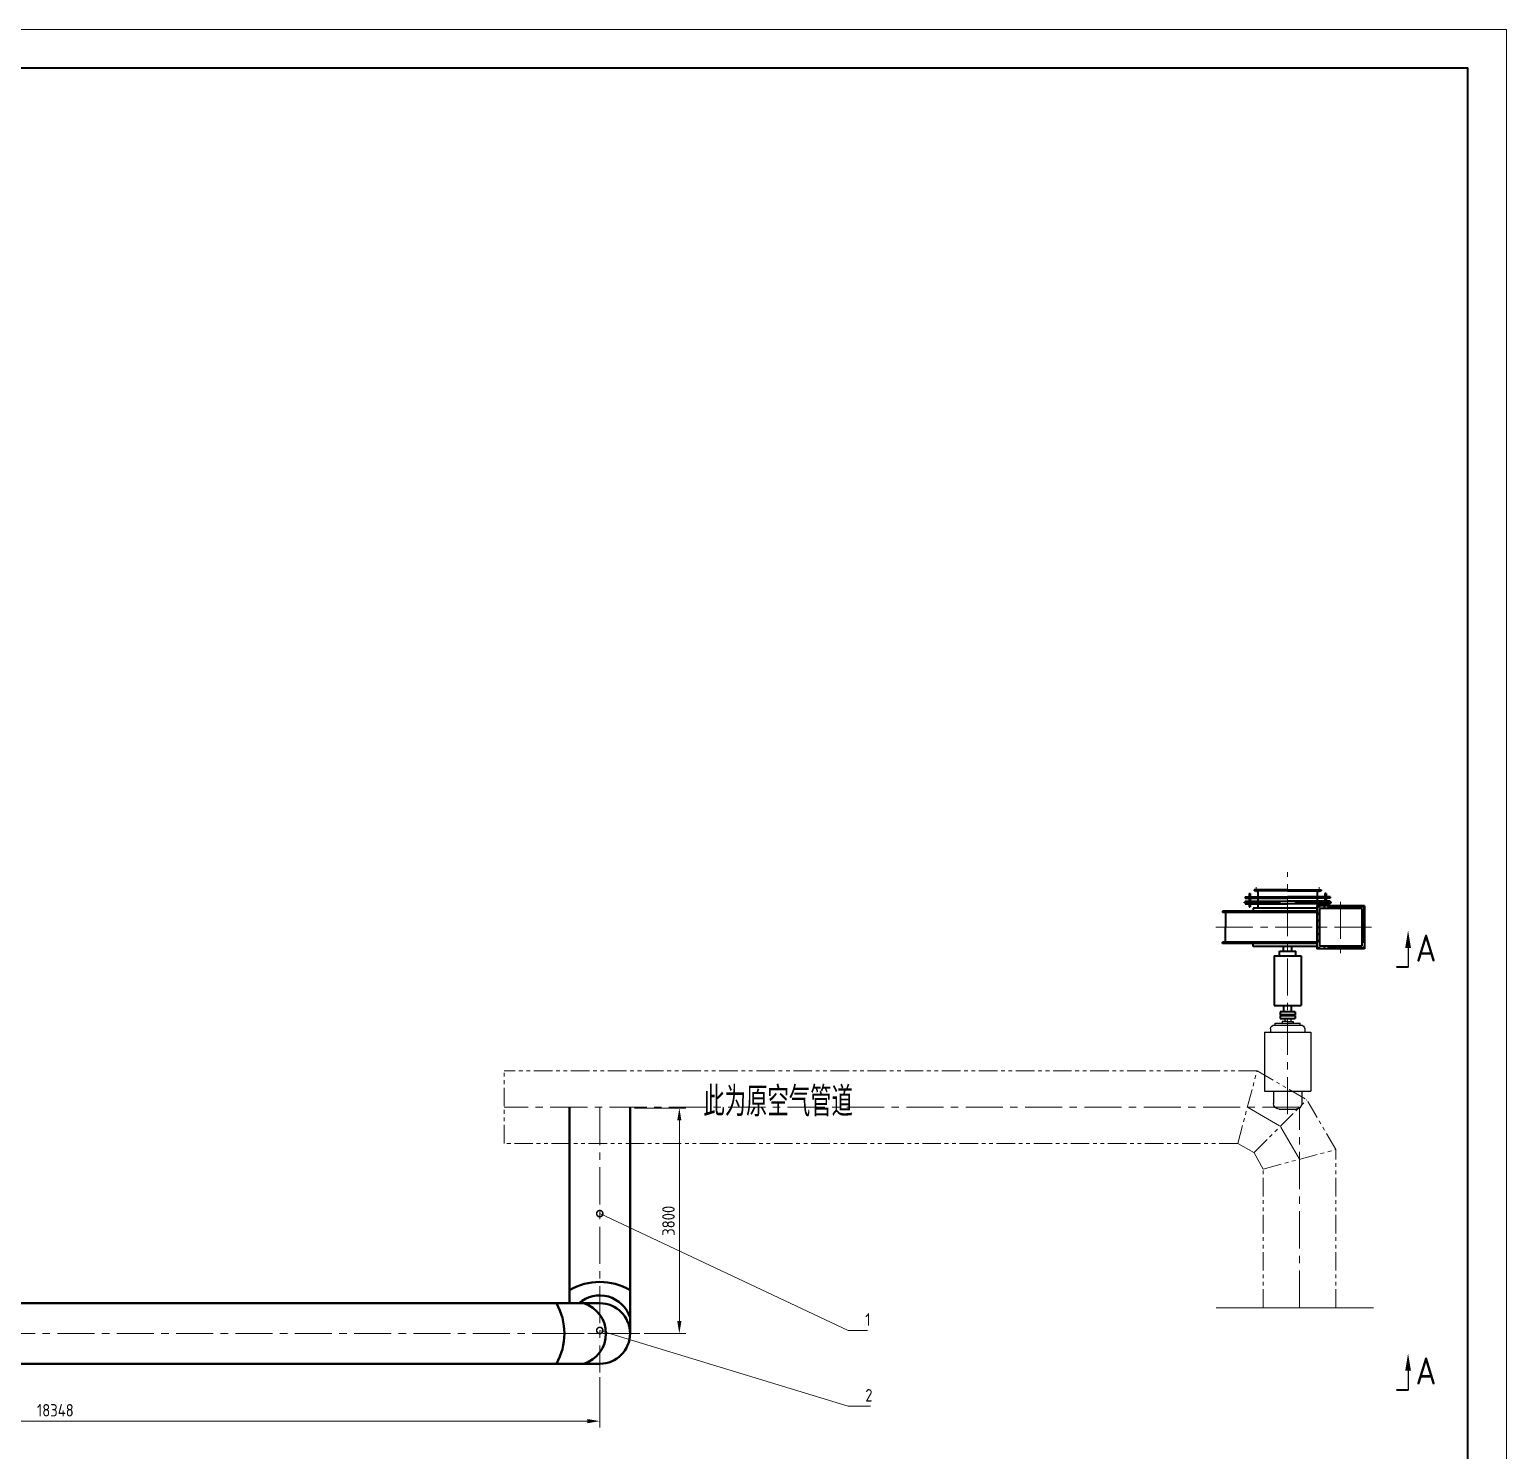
# Model space of a CAD drawing. Header units: millimetres. Extents: x 188205 to 604756, y -401673 to 15123.
# Drawn here: x 372487 to 397374, y -364616 to -340676 of the extents above; entities that cross this region are included whole.
import ezdxf

# ---------------------------------------------------------------- set-up
doc = ezdxf.new("R2010")
doc.units = ezdxf.units.MM
doc.header["$LTSCALE"] = 500
doc.linetypes.add('CENTER', pattern=[2, 1.25, -0.25, 0.25, -0.25])
doc.linetypes.add('PHANTOM2', pattern=[1.25, 0.625, -0.125, 0.125, -0.125, 0.125, -0.125])
doc.layers.add('01', color=7, linetype='Continuous')
for name, color, linetype, lineweight in [('2D', 4, 'PHANTOM2', 20), ('BIAOZHU', 3, 'Continuous', 25), ('SHI', 7, 'Continuous', 40), ('WEN', 3, 'Continuous', 20), ('XI', 2, 'Continuous', 20), ('ZHONG', 1, 'CENTER', 20)]:
    doc.layers.add(name, color=color, linetype=linetype, lineweight=lineweight)
doc.layers.add('air', color=7, linetype='Continuous', lineweight=50, true_color=0x77bec0)
doc.styles.add('GB', font='gbenor.shx', dxfattribs={"bigfont": 'gbcbig.shx'})
doc.dimstyles.new('ISO-60', dxfattribs={"dimscale": 60, "dimtxt": 3.5, "dimasz": 3.5, "dimexe": 1.8, "dimexo": 1.25, "dimgap": 1.3, "dimtad": 1, "dimrnd": 1, "dimdsep": 46, "dimtxsty": 'GB', "dimcen": 0, "dimclrd": 3, "dimclre": 3, "dimclrt": 256, "dimadec": 0, "dimazin": 0, "dimtfac": 1, "dimtix": 1, "dimtmove": 0, "dimatfit": 3, "dimldrblk": 'DOTSMALL', "dimfxl": 0, "dimlwd": 20, "dimlwe": 20, "dimarcsym": 0})

# ---------------------------------------------------------------- blocks, each defined once
blk = doc.blocks.new('A$C1CAA15B8')
at = {"layer": '01'}
for p, q in [((1379, 1641), (388, 1641)), ((388, 861), (388, 1641)), ((1379, 861), (1379, 1641)), ((1440, 1539), (1379, 1539)), ((86, 1108), (86, 1395)), ((388, 1492), (182, 1492)), ((1502, 1031), (1502, 1470)), ((1502, 1462), (1531, 1462)), ((1531, 1039), (1531, 1462)), ((1563, 1346), (1531, 1346)), ((1563, 1252), (1563, 1346)), ((1611, 1305), (1563, 1305)), ((1563, 1253), (1563, 1159)), ((388, 1011), (182, 1011)), ((1502, 1039), (1531, 1039)), ((1563, 1159), (1531, 1159)), ((1611, 1202), (1563, 1202)), ((1379, 861), (388, 861)), ((1440, 962), (1379, 962))]:
    blk.add_line(p, q, dxfattribs=at)
for centre, radius, start, end in [((1433, 1470), 69.2, 0, 84.4469), ((182, 1395), 96.8, 155.3788, 180), ((182, 1395), 96.8, 90, 155.3788), ((182, 1108), 96.8, 180, 270), ((1433, 1031), 69.2, 275.5531, 0)]:
    blk.add_arc(centre, radius, start, end, dxfattribs=at)
at = {"layer": 'SHI'}
for p, q in [((3509, 2548), (2787, 2548)), ((2787, 2548), (2787, 1742)), ((3463, 2500), (2833, 2500)), ((2833, 2500), (2833, 1790)), ((3463, 2500), (3463, 1790)), ((3509, 2548), (3509, 1742)), ((3509, 1742), (2787, 1742)), ((2827, 1742), (2827, 670)), ((3463, 1790), (2833, 1790)), ((2873, 1742), (2873, 154)), ((2900, 1742), (2900, 154)), ((3395, 1742), (3395, 154)), ((3422, 1742), (3422, 154)), ((3469, 1742), (3469, 670)), ((3546, 1899), (3509, 1899)), ((3546, 1881), (3509, 1881)), ((3546, 1751), (3509, 1751)), ((3546, 1967), (3546, 1251)), ((3591, 1967), (3546, 1967)), ((3591, 1967), (3591, 1251)), ((3637, 1899), (3591, 1899)), ((3637, 1881), (3591, 1881)), ((3637, 1751), (3591, 1751)), ((3637, 1967), (3637, 1251)), ((3663, 1967), (3637, 1967)), ((3663, 1967), (3663, 1251)), ((3717, 1899), (3663, 1899)), ((3717, 1881), (3663, 1881)), ((3761, 1751), (3663, 1751)), ((3717, 1899), (3717, 1881)), ((3761, 1251), (3761, 1816)), ((3781, 1816), (3761, 1816)), ((3781, 1251), (3781, 1816)), ((1661, 1376), (1611, 1376)), ((1611, 1126), (1611, 1376)), ((1661, 1126), (1661, 1376)), ((1722, 1376), (1671, 1376)), ((1671, 1376), (1671, 1128)), ((1671, 1375), (1671, 1128)), ((1722, 1376), (1722, 1128)), ((1722, 1375), (1722, 1128)), ((1722, 1315), (1832, 1315)), ((2669, 1481), (1832, 1481)), ((1832, 1022), (1832, 1480)), ((2669, 1022), (2669, 1480)), ((2669, 1391), (2744, 1391)), ((2744, 1112), (2744, 1391)), ((2827, 1315), (2744, 1315)), ((3546, 535), (3546, 1251)), ((3591, 535), (3591, 1251)), ((3637, 535), (3637, 1251)), ((3663, 535), (3663, 1251)), ((3761, 1251), (3761, 686)), ((3781, 1251), (3781, 686)), ((1661, 1126), (1611, 1126)), ((1722, 1128), (1671, 1128)), ((1832, 1183), (1722, 1183)), ((2669, 1022), (1832, 1022)), ((2669, 1112), (2744, 1112)), ((2744, 1183), (2827, 1183)), ((3546, 751), (3469, 751)), ((3637, 751), (3591, 751)), ((3761, 751), (3663, 751)), ((2827, 670), (2873, 670)), ((3469, 670), (3422, 670)), ((3493, 603), (3493, 621)), ((3546, 621), (3493, 621)), ((3546, 603), (3493, 603)), ((3591, 535), (3546, 535)), ((3637, 621), (3591, 621)), ((3637, 603), (3591, 603)), ((3663, 535), (3637, 535)), ((3717, 621), (3663, 621)), ((3717, 603), (3663, 603)), ((3717, 603), (3717, 621)), ((3781, 686), (3761, 686)), ((2873, 154), (2900, 154)), ((2900, 203), (3148, 203)), ((3395, 203), (3148, 203)), ((3422, 154), (3395, 154))]:
    blk.add_line(p, q, dxfattribs=at)
for centre in [(2806, 2530), (2920, 2530), (3034, 2530), (3148, 2530), (3262, 2530), (3376, 2530), (3490, 2530), (2806, 2420), (2806, 2310), (3490, 2420), (3490, 2310), (2806, 2200), (2806, 2090), (3490, 2200), (3490, 2090), (2806, 1980), (2806, 1870), (2806, 1760), (2920, 1760), (3034, 1760), (3148, 1760), (3262, 1760), (3376, 1760), (3490, 1980), (3490, 1870), (3490, 1760)]:
    blk.add_circle(centre, 6, dxfattribs=at)
at = {"layer": 'ZHONG'}
for p, q in [((3509, 2530), (2787, 2530)), ((2806, 2548), (2806, 1742)), ((3148, 2667), (3148, 0)), ((3490, 2548), (3490, 1742)), ((3578, 2145), (2713, 2145)), ((3568, 1997), (3568, 1251)), ((3509, 1760), (2787, 1760)), ((3826, 1781), (3739, 1781)), ((0, 1251), (4080, 1251)), ((3568, 506), (3568, 1251)), ((3826, 721), (3739, 721))]:
    blk.add_line(p, q, dxfattribs=at)
blk = doc.blocks.new('air-master-1')
at = {"layer": 'air'}
for p, q in [((-510, 3800), (-510, 510)), ((510, 3800), (510, 0)), ((-18348, 510), (0, 510)), ((-18348, -510), (0, -510))]:
    blk.add_line(p, q, dxfattribs=at)
for centre, radius, start, end in [((0, -151), 1020, 60, 120), ((-1615, 0), 1020, 330, 30), ((0, 106), 535, 17.588, 131.0102), ((-430, 0), 535, 287.588, 72.412), ((0, 0), 510, 270, 90)]:
    blk.add_arc(centre, radius, start, end, dxfattribs=at)
at = {"layer": 'ZHONG'}
for p, q in [((0, 3800), (0, -659)), ((-33139, 0), (0, 0)), ((675, 0), (-893, 0))]:
    blk.add_line(p, q, dxfattribs=at)
blk = doc.blocks.new('剖切箭头(右上)')
at = {"layer": 'BIAOZHU'}
blk.add_line((0, 5), (0, 0), dxfattribs=at)
blk.add_solid([(0.75, 5), (-0.75, 5), (0, 9.5)], dxfattribs=at)
at = {"layer": 'SHI'}
blk.add_line((0, 0), (-3, 0), dxfattribs=at)
at = {"layer": 'BIAOZHU', "style": 'GB', "flags": 8}
blk.add_attdef('A', (1.96, 1.46), '', height=7, dxfattribs=at)
blk = doc.blocks.new('*D181')
at = {"layer": 'Defpoints', "color": 0}
for p in [(382605, -358846), (383436, -358846), (382770, -362646)]:
    blk.add_point(p, dxfattribs=at)
at = {"layer": 'WEN', "color": 3, "lineweight": 20}
for p, q in [((382680, -358846), (383544, -358846)), ((383436, -362436), (383436, -359056)), ((382845, -362646), (383544, -362646))]:
    blk.add_line(p, q, dxfattribs=at)
at = {"layer": 'WEN', "color": 3}
for points in [[(383401, -359056), (383471, -359056), (383436, -358846)], [(383401, -362436), (383471, -362436), (383436, -362646)]]:
    blk.add_solid(points, dxfattribs=at)
at = {"layer": 'WEN', "insert": (383253, -360746), "char_height": 210, "attachment_point": 5, "rotation": 90, "style": 'GB'}
blk.add_mtext('3800', dxfattribs=at)
blk = doc.blocks.new('_DotSmall')
at = {"color": 0, "linetype": 'ByBlock', "const_width": 0.5}
blk.add_lwpolyline([(-0.0625, 0, 1), (0.0625, 0, 1)], format="xyb", close=True, dxfattribs=at)
blk = doc.blocks.new('*D183')
at = {"layer": 'Defpoints', "color": 0}
for p in [(363747, -363156), (382095, -363304), (363747, -364122)]:
    blk.add_point(p, dxfattribs=at)
at = {"layer": 'WEN', "color": 3, "lineweight": 20}
for p, q in [((363747, -363231), (363747, -364230)), ((382095, -363379), (382095, -364230)), ((381885, -364122), (363957, -364122))]:
    blk.add_line(p, q, dxfattribs=at)
at = {"layer": 'WEN', "color": 3}
for points in [[(363957, -364087), (363957, -364157), (363747, -364122)], [(381885, -364087), (381885, -364157), (382095, -364122)]]:
    blk.add_solid(points, dxfattribs=at)
at = {"layer": 'WEN', "insert": (372921, -363939), "char_height": 210, "attachment_point": 5, "style": 'GB'}
blk.add_mtext('18348', dxfattribs=at)

msp = doc.modelspace()

# ---------------------------------------------------------------- linework, layer by layer
at = {"layer": '2D'}
for p, q in [((393171.191, -358221.949), (380485.172, -358221.949)), ((380485.172, -359441.949), (380485.172, -358221.949)), ((392844.293, -359441.949), (393171.191, -358221.949)), ((393171.191, -358221.949), (394011.215, -358706.937)), ((393118.113, -359600.039), (394011.215, -358706.937)), ((394496.203, -359546.961), (394011.215, -358706.937)), ((392844.293, -359441.949), (380485.172, -359441.949)), ((392844.293, -359441.949), (393118.113, -359600.039)), ((393276.203, -359873.859), (393118.113, -359600.039)), ((393276.203, -359873.859), (394496.203, -359546.961)), ((394496.203, -362211.131), (394496.203, -359546.961)), ((393276.203, -362211.131), (393276.203, -359873.859))]:
    msp.add_line(p, q, dxfattribs=at)
at = {"layer": 'SHI'}
msp.add_lwpolyline([(344333.636, -378635.955), (396723.636, -378635.955), (396723.636, -341325.955), (344333.636, -341325.955)], close=True, dxfattribs=at)
at = {"layer": 'WEN'}
msp.add_line((392483.516, -362211.131), (395132.441, -362211.131), dxfattribs=at)
at = {"layer": 'XI'}
msp.add_lwpolyline([(342708.636, -379285.955), (397373.636, -379285.955), (397373.636, -340675.955), (342708.636, -340675.955)], close=True, dxfattribs=at)
at = {"layer": 'ZHONG'}
for p, q in [((393886.203, -358831.949), (380485.172, -358831.949)), ((393007.742, -358831.949), (393564.664, -359153.488)), ((393886.203, -362211.131), (393886.203, -358831.949)), ((393886.203, -359710.41), (393564.664, -359153.488))]:
    msp.add_line(p, q, dxfattribs=at)

# ---------------------------------------------------------------- block references
ref = msp.add_blockref('剖切箭头(右上)', (395716.12, -356474.332), dxfattribs=dict(xscale=65, yscale=65, zscale=65))
ref.add_attrib('A', 'A', (395843.3, -356379.594), dxfattribs={"layer": 'BIAOZHU', "height": 455, "style": 'GB'})
ref = msp.add_blockref('剖切箭头(右上)', (395716.12, -363598.691), dxfattribs=dict(xscale=65, yscale=65, zscale=65))
ref.add_attrib('A', 'A', (395843.3, -363503.954), dxfattribs={"layer": 'BIAOZHU', "height": 455, "style": 'GB'})
at = {"layer": 'BIAOZHU', "color": 0, "xscale": -1, "rotation": 270}
msp.add_blockref('A$C1CAA15B8', (392434.814, -358949.855), dxfattribs=at)
at = {"layer": 'WEN'}
msp.add_blockref('air-master-1', (382095.213, -362645.509), dxfattribs=at)

# ---------------------------------------------------------------- texts
at = {"layer": 'WEN', "style": 'GB'}
msp.add_text('此为原空气管道', height=500, dxfattribs=at).set_placement((383840.847, -358988.298))
at = {"layer": 'WEN', "char_height": 210, "attachment_point": 7, "style": 'GB'}
for s, insert in [('1', (386569.738, -362515.933)), ('2', (386569.738, -363790.969))]:
    msp.add_mtext(s, dxfattribs=dict(at, insert=insert))

# ---------------------------------------------------------------- dimensions: what is measured, and where the dimension line sits
at = {"layer": 'WEN'}
dim = msp.add_linear_dim(base=(383436.278, -358845.509), p1=(382770.034, -362645.509), p2=(382605.213, -358845.509), angle=90, dimstyle='ISO-60', dxfattribs=at)
dim.commit()
dim.dimension.update_dxf_attribs({"geometry": '*D181', "text_midpoint": (383253.278, -360745.509)})
dim = msp.add_linear_dim(base=(363747.206, -364121.675), p1=(382095.213, -363304.338), p2=(363747.206, -363155.509), dimstyle='ISO-60', dxfattribs=at)
dim.commit()
dim.dimension.update_dxf_attribs({"geometry": '*D183', "text_midpoint": (372921.21, -363938.675)})

# ---------------------------------------------------------------- leaders
at = {"layer": 'WEN', "annotation_type": 0, "has_hookline": 1, "hookline_direction": 0}
for points, text_width in [([(382095.213, -360625.588), (386281.738, -362593.933), (386491.738, -362593.933)], 35), ([(382095.213, -362593.933), (386281.738, -363868.969), (386491.738, -363868.969)], 84.954)]:
    msp.add_leader(points, dimstyle='ISO-60', override={"dimgap": 1.3, "dimtad": 1}, dxfattribs=dict(at, text_width=text_width))

doc.saveas('drawing.dxf')
